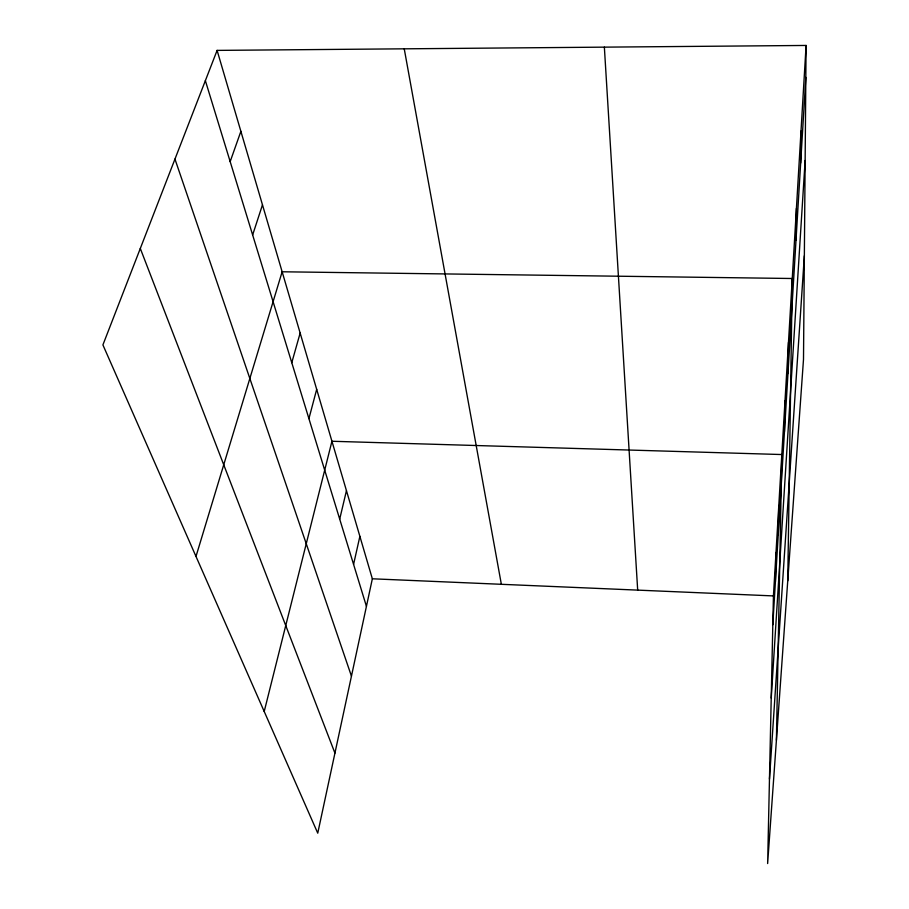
<?xml version="1.0" encoding="UTF-8"?>
<svg xmlns="http://www.w3.org/2000/svg" width="909" height="909" viewBox="0 0 909 909"><rect width="100%" height="100%" fill="white"/><g stroke="black" fill="none" stroke-linecap="round" stroke-linejoin="round"><path stroke-width="1.36" d="M806.09 45.45L803.499 359.385L767.639 863.55L773.434 595.918L806.09 45.45L217.103 50.393L102.91 344.909L317.752 833.167L372.349 578.794L217.103 50.393M800.659 163.041L801.011 131.089M796 240.192L796.42 208.388M787.751 580.84L792.262 278.506L282.142 271.78L195.992 556.444M784.456 431.65L785.001 400.858M787.955 373.599L788.478 342.398M776.411 740.199L781.82 454.545L331.933 441.263L264.212 711.486M775.4 581.805L776.013 552.445M778.206 535.333L778.797 505.472M772.809 624.767L805.829 77.39M771.23 698.055L805.135 160.507M769.469 779.036L804.351 255.815M353.578 564.364L359.873 536.367M339.705 519.096L346.454 490.655M308.924 418.617L316.684 389.359M291.778 362.68L300.152 333.058M252.645 234.954L262.474 204.82M230.17 161.62L240.885 131.35M372.349 578.794L773.434 595.918M140.304 248.464L334.932 753.095M174.96 159.086L351.453 676.16M205.366 80.651L366.429 606.337M404.244 48.825L501.359 584.305M604.36 47.143L637.686 590.123"/></g></svg>
